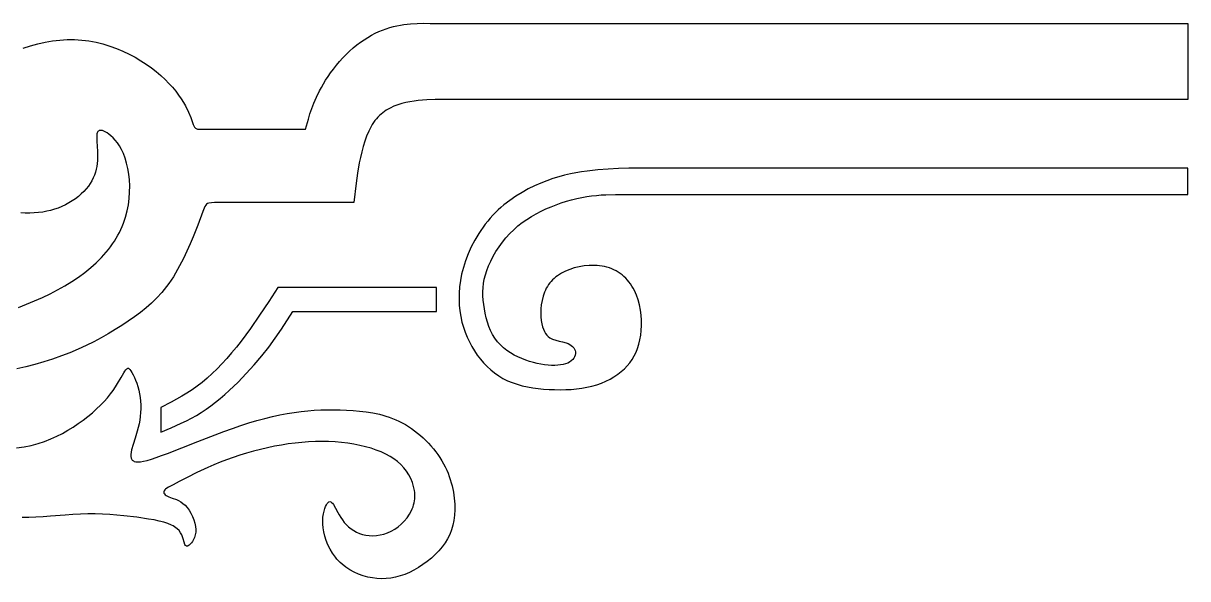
# Model space of a CAD drawing. Extents: x 108 to 308, y 1070 to 1270.
# Drawn here: x 228.4 to 307.5, y 1231.9 to 1269.6 of the extents above; entities that cross this region are included whole.
import ezdxf

# ---------------------------------------------------------------- set-up
doc = ezdxf.new("R2010")
doc.units = 0
doc.layers.add('IMPORT_-_CORNER_DESIGN_1', color=18, linetype='CONTINUOUS')

msp = doc.modelspace()

# ---------------------------------------------------------------- linework, layer by layer
at = {"layer": 'IMPORT_-_CORNER_DESIGN_1'}
for points in [[(228.376, 1267.906), (228.873, 1268.072), (229.373, 1268.211), (229.874, 1268.323), (230.375, 1268.407), (230.875, 1268.464), (231.372, 1268.493), (231.867, 1268.493), (232.359, 1268.463), (232.602, 1268.438), (232.845, 1268.404), (233.325, 1268.316), (233.796, 1268.2), (234.258, 1268.06), (234.708, 1267.897), (235.146, 1267.714), (235.57, 1267.512), (235.978, 1267.295), (236.369, 1267.063), (236.738, 1266.824), (237.087, 1266.574), (237.417, 1266.318), (237.726, 1266.056), (238.013, 1265.79), (238.278, 1265.524), (238.52, 1265.258), (238.739, 1264.994), (238.934, 1264.732), (239.107, 1264.476), (239.259, 1264.229), (239.392, 1263.994), (239.605, 1263.565), (239.757, 1263.205), (239.86, 1262.932), (239.931, 1262.731), (239.987, 1262.589), (240.017, 1262.538), (240.049, 1262.498), (240.084, 1262.468), (240.124, 1262.445), (240.218, 1262.417), (240.433, 1262.405), (247.555, 1262.405), (247.749, 1263.091), (247.857, 1263.443), (247.981, 1263.808), (248.125, 1264.185), (248.298, 1264.587), (248.51, 1265.018), (248.634, 1265.246), (248.771, 1265.483), (248.923, 1265.729), (249.088, 1265.982), (249.265, 1266.239), (249.455, 1266.498), (249.655, 1266.755), (249.865, 1267.007), (250.084, 1267.253), (250.31, 1267.489), (250.547, 1267.716), (250.788, 1267.93), (251.034, 1268.13), (251.283, 1268.316), (251.535, 1268.488), (251.788, 1268.647), (252.042, 1268.793), (252.296, 1268.924), (252.548, 1269.042), (252.797, 1269.146), (253.044, 1269.236), (253.288, 1269.315), (253.529, 1269.383), (253.768, 1269.44), (254.005, 1269.487), (254.24, 1269.526), (254.702, 1269.575), (255.154, 1269.599), (255.599, 1269.605), (256.038, 1269.599), (307.5, 1269.599), (307.5, 1264.421), (256.372, 1264.421), (255.793, 1264.394), (255.217, 1264.349), (254.931, 1264.316), (254.648, 1264.273), (254.369, 1264.219), (254.094, 1264.152), (253.823, 1264.066), (253.557, 1263.964), (253.298, 1263.842), (253.048, 1263.698), (252.809, 1263.531), (252.695, 1263.438), (252.584, 1263.338), (252.477, 1263.23), (252.374, 1263.115), (252.275, 1262.993), (252.181, 1262.862), (252.092, 1262.726), (252.007, 1262.581), (251.85, 1262.272), (251.71, 1261.941), (251.585, 1261.592), (251.474, 1261.231), (251.376, 1260.863), (251.289, 1260.493), (251.214, 1260.127), (251.09, 1259.42), (250.991, 1258.742), (250.83, 1257.435), (241.369, 1257.43), (241.169, 1257.416), (240.985, 1257.383), (240.906, 1257.355), (240.839, 1257.313), (240.78, 1257.251), (240.724, 1257.164), (240.668, 1257.038), (240.586, 1256.823), (240.236, 1255.896), (239.919, 1255.094), (239.723, 1254.627), (239.504, 1254.133), (239.263, 1253.626), (239.003, 1253.118), (238.724, 1252.623), (238.578, 1252.384), (238.428, 1252.153), (238.276, 1251.93), (238.12, 1251.716), (237.96, 1251.511), (237.796, 1251.314), (237.456, 1250.943), (237.101, 1250.596), (236.729, 1250.27), (236.341, 1249.96), (235.937, 1249.66), (235.517, 1249.367), (235.08, 1249.076), (234.627, 1248.79), (234.157, 1248.508), (233.671, 1248.233), (233.167, 1247.967), (232.645, 1247.709), (232.105, 1247.461), (231.545, 1247.225), (230.967, 1247.002), (230.374, 1246.793), (229.771, 1246.599), (229.163, 1246.422), (228.554, 1246.26), (227.95, 1246.116)], [(228.051, 1250.303), (228.599, 1250.516), (229.141, 1250.741), (229.676, 1250.98), (230.199, 1251.231), (230.709, 1251.494), (231.201, 1251.768), (231.675, 1252.059), (232.127, 1252.361), (232.557, 1252.675), (232.963, 1253.001), (233.342, 1253.338), (233.695, 1253.687), (233.86, 1253.866), (234.018, 1254.048), (234.168, 1254.233), (234.31, 1254.42), (234.447, 1254.611), (234.575, 1254.804), (234.695, 1255), (234.808, 1255.199), (234.913, 1255.4), (235.01, 1255.604), (235.1, 1255.809), (235.182, 1256.016), (235.324, 1256.434), (235.437, 1256.856), (235.522, 1257.28), (235.578, 1257.706), (235.607, 1258.13), (235.61, 1258.55), (235.588, 1258.962), (235.544, 1259.361), (235.48, 1259.744), (235.397, 1260.106), (235.297, 1260.444), (235.183, 1260.752), (235.057, 1261.028), (234.921, 1261.272), (234.778, 1261.487), (234.631, 1261.673), (234.484, 1261.833), (234.34, 1261.967), (234.201, 1262.077), (234.071, 1262.166), (233.953, 1262.233), (233.846, 1262.281), (233.752, 1262.311), (233.67, 1262.324), (233.598, 1262.323), (233.538, 1262.309), (233.488, 1262.284), (233.448, 1262.249), (233.417, 1262.206), (233.395, 1262.154), (233.381, 1262.091), (233.373, 1262.018), (233.373, 1261.831), (233.385, 1261.583), (233.408, 1261.267), (233.425, 1260.897), (233.424, 1260.495), (233.414, 1260.29), (233.395, 1260.085), (233.367, 1259.884), (233.328, 1259.684), (233.277, 1259.487), (233.212, 1259.292), (233.134, 1259.099), (233.04, 1258.909), (232.93, 1258.721), (232.803, 1258.537), (232.658, 1258.355), (232.495, 1258.178), (232.317, 1258.006), (232.125, 1257.84), (231.92, 1257.683), (231.703, 1257.534), (231.477, 1257.396), (231.243, 1257.269), (231.002, 1257.155), (230.755, 1257.054), (230.502, 1256.966), (230.241, 1256.892), (229.973, 1256.83), (229.698, 1256.78), (229.414, 1256.743), (229.123, 1256.717), (228.822, 1256.705), (228.516, 1256.708), (228.203, 1256.728)], [(227.93, 1240.761), (228.436, 1240.83), (228.92, 1240.929), (229.383, 1241.051), (229.825, 1241.196), (230.249, 1241.36), (230.654, 1241.542), (231.043, 1241.739), (231.415, 1241.95), (231.773, 1242.171), (232.121, 1242.405), (232.454, 1242.647), (232.772, 1242.894), (233.073, 1243.146), (233.356, 1243.401), (233.621, 1243.657), (233.867, 1243.913), (234.093, 1244.167), (234.296, 1244.419), (234.48, 1244.666), (234.644, 1244.904), (234.79, 1245.131), (235.032, 1245.535), (235.214, 1245.852), (235.287, 1245.971), (235.352, 1246.062), (235.41, 1246.124), (235.465, 1246.157), (235.492, 1246.163), (235.519, 1246.161), (235.573, 1246.134), (235.63, 1246.076), (235.693, 1245.987), (235.767, 1245.867), (235.847, 1245.72), (235.93, 1245.549), (236.013, 1245.357), (236.093, 1245.147), (236.167, 1244.922), (236.232, 1244.684), (236.286, 1244.438), (236.326, 1244.186), (236.352, 1243.931), (236.366, 1243.673), (236.366, 1243.413), (236.354, 1243.152), (236.329, 1242.893), (236.293, 1242.634), (236.244, 1242.379), (236.119, 1241.884), (235.979, 1241.419), (235.846, 1240.995), (235.744, 1240.622), (235.713, 1240.458), (235.697, 1240.31), (235.698, 1240.178), (235.718, 1240.065), (235.759, 1239.97), (235.788, 1239.93), (235.822, 1239.896), (235.863, 1239.866), (235.91, 1239.842), (236.025, 1239.811), (236.169, 1239.803), (236.344, 1239.816), (236.554, 1239.852), (236.799, 1239.91), (237.083, 1239.992), (237.407, 1240.098), (237.775, 1240.228), (238.188, 1240.383), (239.148, 1240.76), (240.242, 1241.195), (241.408, 1241.648), (241.999, 1241.868), (242.585, 1242.078), (243.156, 1242.272), (243.714, 1242.45), (244.259, 1242.611), (244.791, 1242.756), (245.31, 1242.884), (245.815, 1242.996), (246.307, 1243.091), (246.786, 1243.17), (247.251, 1243.232), (247.707, 1243.28), (248.154, 1243.314), (248.595, 1243.336), (249.032, 1243.346), (249.467, 1243.345), (249.903, 1243.334), (250.342, 1243.315), (250.784, 1243.291), (251.231, 1243.255), (251.679, 1243.203), (252.128, 1243.132), (252.577, 1243.037), (252.801, 1242.979), (253.024, 1242.913), (253.246, 1242.84), (253.468, 1242.758), (253.688, 1242.667), (253.907, 1242.567), (254.125, 1242.456), (254.34, 1242.336), (254.552, 1242.206), (254.76, 1242.067), (254.965, 1241.92), (255.165, 1241.764), (255.36, 1241.601), (255.55, 1241.432), (255.734, 1241.256), (255.912, 1241.074), (256.083, 1240.886), (256.247, 1240.694), (256.402, 1240.497), (256.55, 1240.296), (256.689, 1240.092), (256.819, 1239.884), (256.938, 1239.675), (257.048, 1239.463), (257.149, 1239.249), (257.24, 1239.035), (257.322, 1238.82), (257.396, 1238.605), (257.461, 1238.39), (257.517, 1238.176), (257.607, 1237.752), (257.666, 1237.337), (257.697, 1236.934), (257.701, 1236.546), (257.681, 1236.178), (257.637, 1235.828), (257.568, 1235.496), (257.473, 1235.179), (257.353, 1234.876), (257.208, 1234.584), (257.036, 1234.303), (256.839, 1234.03), (256.616, 1233.765), (256.371, 1233.51), (256.107, 1233.267), (255.828, 1233.037), (255.536, 1232.823), (255.234, 1232.627), (254.925, 1232.449), (254.614, 1232.294), (254.302, 1232.162), (253.989, 1232.054), (253.675, 1231.971), (253.36, 1231.912), (253.045, 1231.877), (252.73, 1231.867), (252.414, 1231.881), (252.098, 1231.919), (251.782, 1231.982), (251.469, 1232.069), (251.16, 1232.18), (250.859, 1232.314), (250.57, 1232.472), (250.295, 1232.654), (250.037, 1232.858), (249.916, 1232.968), (249.8, 1233.084), (249.69, 1233.206), (249.586, 1233.333), (249.395, 1233.6), (249.228, 1233.881), (249.085, 1234.17), (248.965, 1234.464), (248.869, 1234.757), (248.798, 1235.043), (248.75, 1235.32), (248.727, 1235.582), (248.725, 1235.828), (248.74, 1236.058), (248.771, 1236.269), (248.814, 1236.459), (248.864, 1236.627), (248.921, 1236.771), (248.979, 1236.89), (249.037, 1236.982), (249.095, 1237.048), (249.153, 1237.088), (249.211, 1237.103), (249.27, 1237.092), (249.33, 1237.056), (249.393, 1236.996), (249.458, 1236.91), (249.597, 1236.671), (249.76, 1236.365), (249.853, 1236.198), (249.956, 1236.027), (250.069, 1235.858), (250.195, 1235.693), (250.335, 1235.535), (250.487, 1235.387), (250.652, 1235.253), (250.83, 1235.132), (251.019, 1235.027), (251.219, 1234.939), (251.43, 1234.87), (251.651, 1234.821), (251.886, 1234.792), (252.128, 1234.786), (252.375, 1234.802), (252.626, 1234.841), (252.878, 1234.904), (253.128, 1234.99), (253.375, 1235.101), (253.617, 1235.236), (253.849, 1235.397), (254.068, 1235.58), (254.271, 1235.784), (254.455, 1236.006), (254.617, 1236.243), (254.753, 1236.494), (254.811, 1236.623), (254.861, 1236.755), (254.903, 1236.889), (254.936, 1237.024), (254.961, 1237.162), (254.977, 1237.3), (254.984, 1237.439), (254.984, 1237.579), (254.975, 1237.719), (254.958, 1237.858), (254.902, 1238.136), (254.818, 1238.409), (254.708, 1238.676), (254.573, 1238.932), (254.416, 1239.176), (254.234, 1239.407), (254.032, 1239.622), (253.809, 1239.822), (253.564, 1240.007), (253.298, 1240.179), (253.01, 1240.336), (252.7, 1240.481), (252.369, 1240.612), (252.015, 1240.731), (251.642, 1240.836), (251.253, 1240.928), (250.848, 1241.007), (250.431, 1241.073), (250.003, 1241.124), (249.567, 1241.161), (249.125, 1241.184), (248.678, 1241.192), (248.227, 1241.186), (247.771, 1241.166), (247.312, 1241.132), (246.849, 1241.084), (246.384, 1241.023), (245.915, 1240.949), (245.445, 1240.862), (244.972, 1240.762), (244.498, 1240.65), (244.026, 1240.528), (243.557, 1240.395), (243.093, 1240.253), (242.636, 1240.102), (242.189, 1239.944), (241.754, 1239.78), (241.333, 1239.606), (240.928, 1239.429), (240.178, 1239.078), (239.523, 1238.751), (238.978, 1238.47), (238.557, 1238.253), (238.253, 1238.088), (238.141, 1238.02), (238.054, 1237.958), (237.991, 1237.901), (237.949, 1237.845), (237.928, 1237.791), (237.925, 1237.736), (237.941, 1237.681), (237.974, 1237.626), (238.024, 1237.574), (238.091, 1237.523), (238.174, 1237.475), (238.271, 1237.43), (238.508, 1237.346), (238.783, 1237.245), (238.929, 1237.178), (239.078, 1237.094), (239.227, 1236.988), (239.373, 1236.858), (239.514, 1236.699), (239.646, 1236.515), (239.767, 1236.312), (239.873, 1236.095), (239.963, 1235.871), (240.032, 1235.646), (240.079, 1235.425), (240.101, 1235.215), (240.095, 1235.02), (240.066, 1234.84), (240.018, 1234.677), (239.955, 1234.532), (239.883, 1234.405), (239.805, 1234.298), (239.728, 1234.211), (239.654, 1234.145), (239.588, 1234.101), (239.531, 1234.077), (239.482, 1234.075), (239.439, 1234.092), (239.402, 1234.129), (239.368, 1234.185), (239.31, 1234.352), (239.249, 1234.584), (239.206, 1234.715), (239.147, 1234.853), (239.068, 1234.993), (238.963, 1235.132), (238.827, 1235.266), (238.746, 1235.331), (238.655, 1235.393), (238.557, 1235.451), (238.448, 1235.507), (238.203, 1235.609), (237.923, 1235.7), (237.61, 1235.782), (237.267, 1235.857), (236.897, 1235.924), (236.088, 1236.047), (235.204, 1236.149), (234.739, 1236.191), (234.261, 1236.225), (233.772, 1236.251), (233.275, 1236.265), (232.771, 1236.267), (232.262, 1236.255), (231.75, 1236.229), (231.237, 1236.194), (230.219, 1236.111), (229.721, 1236.075), (229.233, 1236.047), (228.759, 1236.033), (228.302, 1236.037)]]:
    msp.add_lwpolyline(points, dxfattribs=at)
for points in [[(269.257, 1257.97), (307.5, 1257.965), (307.5, 1259.753), (269.534, 1259.753), (268.83, 1259.73), (268.124, 1259.699), (267.409, 1259.648), (267.048, 1259.612), (266.684, 1259.567), (266.312, 1259.514), (265.935, 1259.451), (265.553, 1259.375), (265.165, 1259.284), (264.771, 1259.177), (264.37, 1259.053), (263.961, 1258.909), (263.545, 1258.744), (263.121, 1258.558), (262.694, 1258.348), (262.268, 1258.114), (261.846, 1257.856), (261.433, 1257.572), (261.032, 1257.262), (260.837, 1257.097), (260.646, 1256.925), (260.46, 1256.746), (260.28, 1256.561), (260.105, 1256.368), (259.937, 1256.169), (259.775, 1255.963), (259.619, 1255.752), (259.469, 1255.537), (259.326, 1255.317), (259.06, 1254.866), (258.822, 1254.406), (258.612, 1253.941), (258.433, 1253.476), (258.284, 1253.016), (258.167, 1252.564), (258.081, 1252.122), (258.023, 1251.688), (257.993, 1251.265), (257.988, 1250.852), (258.006, 1250.449), (258.046, 1250.058), (258.106, 1249.678), (258.187, 1249.309), (258.287, 1248.953), (258.405, 1248.608), (258.54, 1248.275), (258.691, 1247.953), (258.857, 1247.643), (259.037, 1247.345), (259.23, 1247.059), (259.439, 1246.788), (259.661, 1246.53), (259.896, 1246.286), (260.145, 1246.057), (260.407, 1245.846), (260.683, 1245.651), (260.974, 1245.476), (261.279, 1245.322), (261.598, 1245.188), (261.93, 1245.074), (262.275, 1244.979), (262.63, 1244.901), (262.992, 1244.838), (263.36, 1244.79), (263.732, 1244.754), (264.107, 1244.729), (264.485, 1244.714), (264.863, 1244.709), (265.238, 1244.715), (265.609, 1244.733), (265.974, 1244.764), (266.331, 1244.81), (266.679, 1244.871), (267.016, 1244.948), (267.345, 1245.043), (267.661, 1245.155), (267.962, 1245.283), (268.248, 1245.427), (268.517, 1245.585), (268.77, 1245.756), (269.005, 1245.939), (269.221, 1246.133), (269.418, 1246.333), (269.596, 1246.544), (269.755, 1246.766), (269.896, 1247.002), (270.018, 1247.252), (270.123, 1247.517), (270.211, 1247.798), (270.281, 1248.097), (270.336, 1248.41), (270.373, 1248.738), (270.392, 1249.077), (270.392, 1249.423), (270.37, 1249.773), (270.326, 1250.124), (270.259, 1250.471), (270.167, 1250.811), (270.048, 1251.141), (269.978, 1251.301), (269.902, 1251.456), (269.82, 1251.608), (269.731, 1251.754), (269.636, 1251.896), (269.535, 1252.031), (269.428, 1252.161), (269.314, 1252.283), (269.195, 1252.399), (269.07, 1252.508), (268.939, 1252.609), (268.803, 1252.701), (268.661, 1252.785), (268.513, 1252.86), (268.361, 1252.927), (268.203, 1252.986), (268.042, 1253.035), (267.877, 1253.076), (267.708, 1253.108), (267.538, 1253.132), (267.365, 1253.148), (267.191, 1253.156), (266.841, 1253.152), (266.494, 1253.12), (266.152, 1253.064), (265.822, 1252.985), (265.51, 1252.884), (265.216, 1252.763), (264.941, 1252.62), (264.687, 1252.457), (264.568, 1252.368), (264.456, 1252.273), (264.35, 1252.174), (264.25, 1252.07), (264.156, 1251.96), (264.07, 1251.846), (263.991, 1251.726), (263.919, 1251.602), (263.854, 1251.473), (263.796, 1251.339), (263.7, 1251.061), (263.628, 1250.775), (263.579, 1250.485), (263.552, 1250.198), (263.543, 1249.919), (263.552, 1249.654), (263.576, 1249.408), (263.614, 1249.187), (263.664, 1248.989), (263.725, 1248.815), (263.796, 1248.662), (263.874, 1248.53), (263.96, 1248.417), (264.052, 1248.322), (264.148, 1248.243), (264.247, 1248.181), (264.35, 1248.132), (264.566, 1248.064), (264.793, 1248.015), (265.03, 1247.963), (265.274, 1247.886), (265.393, 1247.837), (265.506, 1247.781), (265.611, 1247.716), (265.703, 1247.644), (265.781, 1247.563), (265.841, 1247.474), (265.882, 1247.376), (265.903, 1247.273), (265.903, 1247.165), (265.884, 1247.057), (265.845, 1246.95), (265.787, 1246.847), (265.71, 1246.75), (265.614, 1246.663), (265.5, 1246.587), (265.371, 1246.521), (265.225, 1246.467), (265.064, 1246.423), (264.888, 1246.391), (264.697, 1246.369), (264.492, 1246.36), (264.273, 1246.362), (264.044, 1246.376), (263.805, 1246.401), (263.557, 1246.439), (263.303, 1246.489), (263.043, 1246.552), (262.781, 1246.628), (262.518, 1246.717), (262.256, 1246.819), (261.995, 1246.935), (261.739, 1247.066), (261.488, 1247.212), (261.247, 1247.374), (261.018, 1247.553), (260.803, 1247.751), (260.604, 1247.966), (260.426, 1248.202), (260.269, 1248.457), (260.134, 1248.727), (260.017, 1249.011), (259.918, 1249.304), (259.835, 1249.602), (259.767, 1249.904), (259.711, 1250.204), (259.667, 1250.5), (259.634, 1250.793), (259.614, 1251.08), (259.61, 1251.364), (259.622, 1251.647), (259.653, 1251.932), (259.705, 1252.221), (259.778, 1252.515), (259.875, 1252.818), (259.996, 1253.131), (260.142, 1253.451), (260.309, 1253.774), (260.498, 1254.097), (260.707, 1254.416), (260.933, 1254.728), (261.176, 1255.028), (261.435, 1255.314), (261.706, 1255.582), (261.99, 1255.832), (262.286, 1256.064), (262.592, 1256.281), (262.907, 1256.481), (263.23, 1256.667), (263.561, 1256.839), (263.897, 1256.998), (264.239, 1257.144), (264.586, 1257.28), (264.935, 1257.404), (265.285, 1257.515), (265.634, 1257.614), (265.982, 1257.7), (266.325, 1257.772), (266.664, 1257.83), (266.997, 1257.878), (267.326, 1257.914), (267.651, 1257.939), (267.974, 1257.956), (268.616, 1257.97)], [(237.725, 1241.834), (238.423, 1242.122), (239.117, 1242.428), (239.462, 1242.593), (239.803, 1242.769), (240.141, 1242.957), (240.475, 1243.16), (240.804, 1243.378), (241.13, 1243.611), (241.45, 1243.858), (241.766, 1244.116), (242.076, 1244.384), (242.38, 1244.66), (242.971, 1245.229), (243.535, 1245.811), (244.074, 1246.403), (244.582, 1247.003), (245.059, 1247.609), (245.502, 1248.215), (245.915, 1248.82), (246.693, 1250.031), (256.455, 1250.031), (256.455, 1251.644), (245.673, 1251.644), (245.056, 1250.702), (244.437, 1249.774), (243.812, 1248.874), (243.497, 1248.438), (243.178, 1248.014), (242.858, 1247.605), (242.535, 1247.21), (242.209, 1246.832), (241.881, 1246.471), (241.55, 1246.127), (241.216, 1245.801), (240.879, 1245.494), (240.538, 1245.207), (240.193, 1244.945), (239.846, 1244.701), (239.497, 1244.474), (239.146, 1244.26), (238.44, 1243.864), (237.73, 1243.492)]]:
    msp.add_lwpolyline(points, close=True, dxfattribs=at)

doc.saveas('drawing.dxf')
